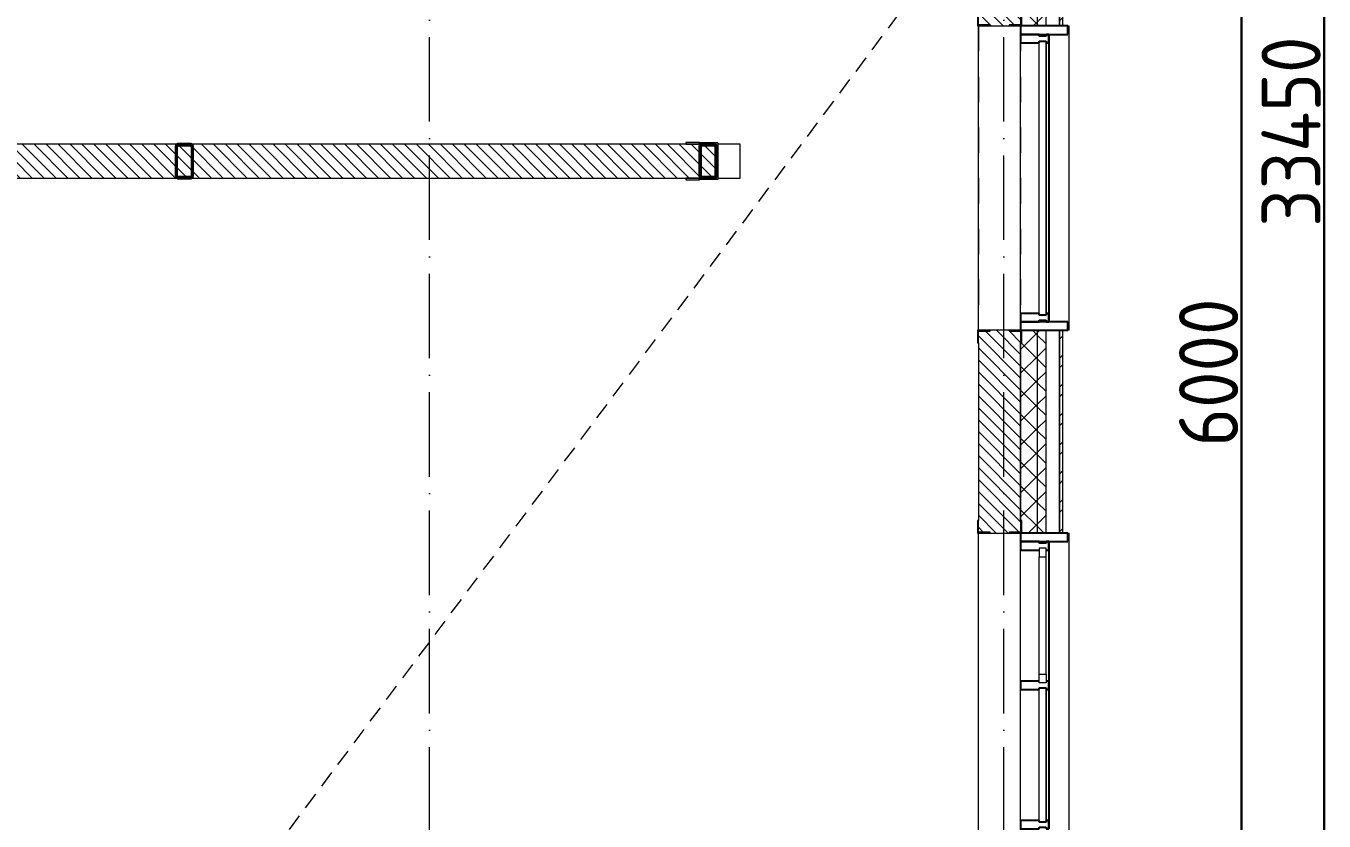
# Model space of a CAD drawing. Header units: millimetres. Extents: x -213536 to 1564669, y -45299 to 942238.
# Drawn here: x -190605 to -182921, y 212574 to 217277 of the extents above; entities that cross this region are included whole.
import ezdxf

# ---------------------------------------------------------------- set-up
doc = ezdxf.new("R2010")
doc.units = ezdxf.units.MM
for name, pattern in [('200_ШТРИХ_ш1п0_6_', [160, 100, -60]), ('50_200_ШТРИХ_1Т_ш5_п1_п1_', [700, 500, -100, 0, -100]), ('Штрих короткий', [300, 150, -150])]:
    doc.linetypes.add(name, pattern=pattern)
for name, color, linetype, lineweight in [('0-1', 7, 'Continuous', 5), ('0-2', 7, 'Continuous', 9), ('Импосты витража', 7, 'Continuous', 9), ('Импосты витража-1', 7, 'Continuous', 25), ('Каркас несущий', 7, 'Continuous', 9), ('Каркас_Импост', 7, 'Continuous', 13), ('Каркас_Импост-1', 7, 'Continuous', 9), ('Колонны', 7, 'Continuous', 9), ('Колонны-1', 7, 'Continuous', 35), ('Линии-1', 7, '200_ШТРИХ_ш1п0_6_', 9), ('Обобщенные модели', 7, 'Continuous', 9), ('Общие ребра', 7, 'Continuous', 9), ('Окна', 7, 'Continuous', 9), ('Оси-2', 7, '50_200_ШТРИХ_1Т_ш5_п1_п1_', 9), ('Остекление-1', 7, 'Continuous', 9), ('Перемычка-1', 7, 'Штрих короткий', 9), ('Размеры', 7, 'Continuous', 15), ('Стены', 7, 'Continuous', 9), ('Стены-1', 7, 'Continuous', 13), ('Штриховка разреза-1', 7, 'Continuous', 9)]:
    doc.layers.add(name, color=color, linetype=linetype, lineweight=lineweight)
doc.layers.get('0-2').off()
doc.styles.add('СПДС', font='isocpeur.ttf', dxfattribs={"width": 0.9})
doc.dimstyles.new('Размера А3', dxfattribs={"dimtxt": 200, "dimasz": 100, "dimexe": 70, "dimexo": 100, "dimgap": 20, "dimtad": 1, "dimdec": 0, "dimrnd": 10, "dimzin": 0, "dimdsep": 46, "dimtxsty": 'СПДС', "dimblk": 'ARROWHEAD_6', "dimcen": 1, "dimclrd": 256, "dimclre": 256, "dimclrt": 256, "dimazin": 0, "dimtfac": 1, "dimtdec": 0, "dimtmove": 2, "dimatfit": 3, "dimfxl": 1, "dimtolj": 1, "dimtzin": 0, "dimarcsym": 0})
pattern_1 = [(135, (0, 0), (-35.35534, -35.35534), [])]
pattern_2 = [(45, (0, 0), (-70.71068, 70.71068), []), (135, (0, 0), (-70.71068, -70.71068), [])]

# ---------------------------------------------------------------- blocks, each defined once
blk = doc.blocks.new('Проем_Дверь_Прямоугольный - 1800х2700h_оконные проемы-25805030-АИ2_02_План отделки стен 2-го этажа _Часть 2_')
at = {"layer": 'Перемычка-1'}
for p, q in [((900, 125), (-900, 125)), ((900, -125), (-900, -125))]:
    blk.add_line(p, q, dxfattribs=at)
blk = doc.blocks.new('PNS_Панель прямоугольная1 - Нр_Стекло - 40мм-25293744-АИ2_02_План отделки стен 2-го этажа _Часть 2_')
at = {"layer": 'Остекление-1'}
for p, q in [((-800, 40), (800, 40)), ((-810, 0), (810, 0)), ((800, 0), (-800, 0))]:
    blk.add_line(p, q, dxfattribs=at)
blk = doc.blocks.new('Прямоугольный импост - Импост структурный с накладкой - 150мм-25651488-АИ2_02_План отделки стен 2-го этажа _Часть 2_')
at = {"layer": 'Импосты витража'}
for p, q in [((44650, -100), (46250, -100)), ((44650, -267), (46250, -267))]:
    blk.add_line(p, q, dxfattribs=at)
blk = doc.blocks.new('Прямоугольный импост - Импост структурный с накладкой - 150мм-25651501-АИ2_02_План отделки стен 2-го этажа _Часть 2_')
at = {"layer": 'Импосты витража-1'}
for p, q in [((-25, 0), (-25, 17)), ((-25, 17), (25, 17)), ((-15, 0), (-25, 0)), ((-15, -40), (-15, 0)), ((25, 0), (15, 0)), ((15, 0), (15, -40)), ((25, 17), (25, 0)), ((-25, -150), (-25, -40)), ((-25, -40), (-15, -40)), ((15, -40), (25, -40)), ((25, -40), (25, -150)), ((25, -150), (-25, -150))]:
    blk.add_line(p, q, dxfattribs=at)
blk = doc.blocks.new('Прямоугольный импост - Откос НВФ_50х280 мм-25995271-АИ2_02_План отделки стен 2-го этажа _Часть 2_')
at = {"layer": 'Импосты витража-1'}
for p, q in [((-50, 130), (0, 130)), ((-50, -150), (-50, 130)), ((0, 130), (0, -144)), ((0, -150), (-50, -150))]:
    blk.add_line(p, q, dxfattribs=at)
blk = doc.blocks.new('Прямоугольный импост - Откос НВФ_50х280 мм-25995273-АИ2_02_План отделки стен 2-го этажа _Часть 2_')
at = {"layer": 'Импосты витража-1'}
for p, q in [((0, 130), (-50, 130)), ((-50, 130), (-50, -150)), ((0, -144), (0, 130)), ((-50, -150), (0, -150))]:
    blk.add_line(p, q, dxfattribs=at)
blk = doc.blocks.new('Фахверк_СКБ_Уголок - 250_2700-27497298-АИ2_02_План отделки стен 2-го этажа _Часть 2_')
at = {"layer": 'Обобщенные модели'}
for p, q in [((200, 181), (125, 181)), ((125, 181), (125, 106)), ((131, 106), (131, 175)), ((131, 175), (200, 175)), ((200, 175), (200, 181)), ((125, 106), (131, 106)), ((131, -6), (125, -6)), ((125, -6), (125, -81)), ((131, -75), (131, -6)), ((200, -75), (131, -75)), ((200, -81), (200, -75)), ((125, -81), (200, -81))]:
    blk.add_line(p, q, dxfattribs=at)
blk = doc.blocks.new('PNS_Панель прямоугольная2 - Нр_Стекло - 40мм-28983588-АИ2_02_План отделки стен 2-го этажа _Часть 2_')
at = {"layer": 'Каркас_Импост'}
for p, q in [((-397.5, 0), (-397.5, 40)), ((-397.5, 40), (-347.5, 40)), ((-347.5, 40), (-347.5, 0)), ((397.5, 40), (347.5, 40)), ((347.5, 40), (347.5, 0)), ((397.5, 0), (397.5, 40)), ((-347.5, 0), (-397.5, 0)), ((347.5, 0), (397.5, 0))]:
    blk.add_line(p, q, dxfattribs=at)
at = {"layer": 'Каркас_Импост-1'}
for p, q in [((-347.5, 40), (347.5, 40)), ((-347.5, 0), (347.5, 0))]:
    blk.add_line(p, q, dxfattribs=at)
blk = doc.blocks.new('Прямоугольный импост - Импост структурный с накладкой - 150мм-25647633-АИ2_02_План отделки стен 2-го этажа _Часть 2_')
at = {"layer": 'Импосты витража-1'}
for p, q in [((-25, 0), (-25, 17)), ((-25, 17), (25, 17)), ((-15, 0), (-25, 0)), ((-15, -40), (-15, 0)), ((25, 17), (25, 0)), ((-25, -150), (-25, -40)), ((-25, -40), (-15, -40)), ((25, -40), (25, -150)), ((25, -150), (-25, -150))]:
    blk.add_line(p, q, dxfattribs=at)
blk = doc.blocks.new('Прямоугольный импост - Импост структурный с накладкой - 150мм-25647642-АИ2_02_План отделки стен 2-го этажа _Часть 2_')
at = {"layer": 'Импосты витража'}
for p, q in [((42475, -100), (43250, -100)), ((42475, -267), (43250, -267))]:
    blk.add_line(p, q, dxfattribs=at)
blk = doc.blocks.new('Прямоугольный импост - Импост структурный с накладкой - 150мм-V150-АИ2_02_План отделки стен 2-го этажа _Часть 2_')
at = {"layer": 'Импосты витража-1'}
for p, q in [((-25, 0), (-25, 17)), ((-25, 17), (25, 17)), ((25, 0), (15, 0)), ((15, 0), (15, -40)), ((25, 17), (25, 0)), ((-25, -150), (-25, -40)), ((15, -40), (25, -40)), ((25, -40), (25, -150)), ((25, -150), (-25, -150))]:
    blk.add_line(p, q, dxfattribs=at)
blk = doc.blocks.new('PNS_Панель прямоугольная1 - Нр_Стекло - 40мм-25259299-АИ2_02_План отделки стен 2-го этажа _Часть 2_')
at = {"layer": 'Остекление-1'}
for p, q in [((-387.5, 40), (387.5, 40)), ((-397.5, 0), (397.5, 0)), ((387.5, 0), (-387.5, 0))]:
    blk.add_line(p, q, dxfattribs=at)
blk = doc.blocks.new('Прямоугольный импост - Импост структурный с накладкой - 150мм-25647644-АИ2_02_План отделки стен 2-го этажа _Часть 2_')
at = {"layer": 'Импосты витража-1'}
for p, q in [((-25, 0), (-25, 17)), ((-25, 17), (25, 17)), ((-15, 0), (-25, 0)), ((-15, -40), (-15, 0)), ((25, 0), (15, 0)), ((15, 0), (15, -40)), ((25, 17), (25, 0)), ((-25, -150), (-25, -40)), ((-25, -40), (-15, -40)), ((15, -40), (25, -40)), ((25, -40), (25, -150)), ((25, -150), (-25, -150))]:
    blk.add_line(p, q, dxfattribs=at)
blk = doc.blocks.new('Прямоугольный импост - Откос НВФ_50х280 мм-25993834-АИ2_02_План отделки стен 2-го этажа _Часть 2_')
at = {"layer": 'Импосты витража-1'}
for p, q in [((-50, 130), (0, 130)), ((-50, -150), (-50, 130)), ((0, 130), (0, -144)), ((0, -150), (-50, -150))]:
    blk.add_line(p, q, dxfattribs=at)
blk = doc.blocks.new('Отлив_СКБ - Отлив витража_120_НВФ-31885687-АИ2_02_План отделки стен 2-го этажа _Часть 2_')
at = {"layer": 'Окна'}
for p, q in [((1750, -2), (50, -2)), ((0, -120), (0, -113)), ((0, -120), (1800, -120)), ((1800, -113), (1800, -120))]:
    blk.add_line(p, q, dxfattribs=at)
blk = doc.blocks.new('0125-Р-ОО-Ш2-АР-о_23_10_2024_rvt-1-АИ2_02_План отделки стен 2-го этажа _Часть 2_')
at = {"layer": 'Штриховка разреза-1'}
h = blk.add_hatch(dxfattribs=at)
h.set_pattern_fill('FP_81', color=256, style=0, pattern_type=2)
h.set_pattern_definition(pattern_2)
h.paths.add_polyline_path([(26050, 11350), (26050, 13550), (26000, 13550), (26000, 11350)], flags=0)
h.paths.add_polyline_path([(26000, 15350), (26050, 15350), (26050, 16550), (26000, 16550), (26000, 16201.6)], flags=0)
h.paths.add_polyline_path([(26050, 18350), (26050, 19550), (26000, 19550), (26000, 18350)], flags=0)
h.paths.add_polyline_path([(26000, 21350), (26050, 21350), (26050, 22550), (26000, 22550), (26000, 21745.8)], flags=0)
h.paths.add_polyline_path([(26050, 24350), (26050, 25550), (26000, 25550), (26000, 24350)], flags=0)
h.paths.add_polyline_path([(26050, 27350), (26050, 28550), (26000, 28550), (26000, 27350)], flags=0)
h.paths.add_polyline_path([(26000, 30350), (26050, 30350), (26050, 31550), (26000, 31550), (26000, 30986.2)], flags=0)
h.paths.add_polyline_path([(26000, 33350), (26050, 33350), (26050, 34550), (26000, 34550), (26000, 33758.3)], flags=0)
h.paths.add_polyline_path([(26050, 36350), (26050, 37550), (26000, 37550), (26000, 36350)], flags=0)
h.paths.add_polyline_path([(26050, 39350), (26050, 40550), (26000, 40550), (26000, 39350)], flags=0)
h.paths.add_polyline_path([(26050, 42350), (26050, 43600), (26000, 43600), (26000, 42350)], flags=0)
h.paths.add_polyline_path([(26050, 45400), (26050, 49650), (26000, 49650), (26000, 45400)], flags=0)
h = blk.add_hatch(dxfattribs=at)
h.set_pattern_fill('FP_81', color=256, style=0, pattern_type=2)
h.set_pattern_definition(pattern_2)
h.paths.add_polyline_path([(26000, 11350), (26000, 13550), (25906, 13550), (25906, 13475), (25900, 13475), (25900, 11350)], flags=0)
h.paths.add_polyline_path([(25906, 15350), (26000, 15350), (26000, 16550), (25906, 16550), (25906, 16475), (25900, 16475), (25900, 15425), (25906, 15425), (25906, 15356)], flags=0)
h.paths.add_polyline_path([(25906, 18350), (26000, 18350), (26000, 19550), (25900, 19550), (25900, 18425), (25906, 18425), (25906, 18356)], flags=0)
h.paths.add_polyline_path([(25906, 21350), (26000, 21350), (26000, 22550), (25906, 22550), (25906, 22475), (25900, 22475), (25900, 21425), (25906, 21425), (25906, 21356)], flags=0)
h.paths.add_polyline_path([(25900, 24350), (26000, 24350), (26000, 25550), (25906, 25550), (25906, 25475), (25900, 25475), (25900, 24850)], flags=0)
h.paths.add_polyline_path([(26000, 27350), (26000, 28550), (25900, 28550), (25900, 27425), (25906, 27425), (25906, 27350)], flags=0)
h.paths.add_polyline_path([(26000, 30350), (26000, 31550), (25906, 31550), (25906, 31475), (25900, 31475), (25900, 30425), (25906, 30425), (25906, 30350)], flags=0)
h.paths.add_polyline_path([(26000, 33350), (26000, 34550), (25900, 34550), (25900, 33425), (25906, 33425), (25906, 33350)], flags=0)
h.paths.add_polyline_path([(25906, 36350), (26000, 36350), (26000, 37550), (25906, 37550), (25906, 37475), (25900, 37475), (25900, 36425), (25906, 36425), (25906, 36356)], flags=0)
h.paths.add_polyline_path([(25906, 39350), (26000, 39350), (26000, 40550), (25900, 40550), (25900, 39425), (25906, 39425), (25906, 39356)], flags=0)
h.paths.add_polyline_path([(26000, 42350), (26000, 43600), (25906, 43600), (25906, 43525), (25900, 43525), (25900, 42425), (25906, 42425), (25906, 42350)], flags=0)
h.paths.add_polyline_path([(26000, 45400), (26000, 49550), (25900, 49550), (25900, 45400)], flags=0)
h = blk.add_hatch(dxfattribs=at)
h.set_pattern_fill('FP_80', color=256, style=0, pattern_type=2)
h.set_pattern_definition([(45, (0, 0), (-85.5366, 85.5366), []), (45, (57.02, 0), (-85.5366, 85.5366), [])])
h.paths.add_polyline_path([(26130, 11540), (26150, 11540), (26150, 13550), (26130, 13550), (26130, 12505.4)], flags=0)
h.paths.add_polyline_path([(26130, 15350), (26150, 15350), (26150, 16550), (26130, 16550), (26130, 16201.6)], flags=0)
h.paths.add_polyline_path([(26150, 18350), (26150, 19550), (26130, 19550), (26130, 18350)], flags=0)
h.paths.add_polyline_path([(26150, 21350), (26150, 22550), (26130, 22550), (26130, 21350)], flags=0)
h.paths.add_polyline_path([(26130, 24350), (26150, 24350), (26150, 25550), (26130, 25550), (26130, 25442)], flags=0)
h.paths.add_polyline_path([(26130, 27350), (26150, 27350), (26150, 28550), (26130, 28550), (26130, 28214.1)], flags=0)
h.paths.add_polyline_path([(26150, 30350), (26150, 31550), (26130, 31550), (26130, 30350)], flags=0)
h.paths.add_polyline_path([(26130, 33350), (26150, 33350), (26150, 34550), (26130, 34550), (26130, 33758.3)], flags=0)
h.paths.add_polyline_path([(26150, 36350), (26150, 37550), (26130, 37550), (26130, 36350)], flags=0)
h.paths.add_polyline_path([(26150, 39350), (26150, 40550), (26130, 40550), (26130, 39350)], flags=0)
h.paths.add_polyline_path([(26150, 42350), (26150, 43370), (26130, 43370), (26130, 42350)], flags=0)
h = blk.add_hatch(dxfattribs=at)
h.set_pattern_fill('FP_2', color=256, style=0, pattern_type=2)
h.set_pattern_definition(pattern_1)
h.paths.add_polyline_path([(25831, 30350), (25831, 30356), (25900, 30356), (25900, 31544), (25831, 31544), (25831, 31550), (25719, 31550), (25719, 31544), (25650, 31544), (25650, 30356), (25719, 30356), (25719, 30350), (25779, 30350)], flags=0)
h.paths.add_polyline_path([(25831, 33350), (25831, 33356), (25900, 33356), (25900, 34050), (25650, 34050), (25650, 33356), (25719, 33356), (25719, 33350), (25779, 33350)], flags=0)
h = blk.add_hatch(dxfattribs=at)
h.set_pattern_fill('FP_2', color=256, style=0, pattern_type=2)
h.set_pattern_definition(pattern_1)
h.paths.add_polyline_path([(24100, 32450), (24100, 32650), (14800, 32650), (14800, 32450), (23915, 32450)], flags=0)
at = {"layer": 'Линии-1'}
blk.add_line((12659.8, 16680.5), (25650, 34050), dxfattribs=at)
at = {"layer": 'Общие ребра'}
for p, q in [((26000, 33350), (26000, 34550)), ((26050, 33350), (26050, 34550)), ((26000, 30350), (26000, 31550)), ((26050, 30350), (26050, 31550)), ((25900, 31475), (25900, 30425)), ((25900, 30425), (25900, 31475))]:
    blk.add_line(p, q, dxfattribs=at)
at = {"layer": 'Стены'}
for p, q in [((25650, 31550), (25650, 33350)), ((25650, 28550), (25650, 30350))]:
    blk.add_line(p, q, dxfattribs=at)
at = {"layer": 'Стены-1'}
for p, q in [((26130, 33350), (26130, 34550)), ((26130, 34550), (26130, 33350)), ((26150, 33350), (26150, 34550)), ((25719, 33350), (25831, 33350)), ((25906, 33350), (26130, 33350)), ((26130, 33350), (26150, 33350)), ((24100, 32650), (14800, 32650)), ((24100, 32450), (24100, 32650)), ((14800, 32450), (24100, 32450)), ((25831, 31550), (25719, 31550)), ((26130, 31550), (25906, 31550)), ((26130, 30350), (26130, 31550)), ((26130, 31550), (26130, 30350)), ((26150, 31550), (26130, 31550)), ((26150, 30350), (26150, 31550)), ((25650, 31475), (25650, 30425)), ((25719, 30350), (25831, 30350)), ((25906, 30350), (26130, 30350)), ((26130, 30350), (26150, 30350))]:
    blk.add_line(p, q, dxfattribs=at)
at = {"layer": '0-2'}
for name, p, rotation in [('Фахверк_СКБ_Уголок - 250_2700-27497298-АИ2_02_План отделки стен 2-го этажа _Часть 2_', (25825, 33225), 89.99999999999991), ('Проем_Дверь_Прямоугольный - 1800х2700h_оконные проемы-25805030-АИ2_02_План отделки стен 2-го этажа _Часть 2_', (25775, 32450), 89.99999999999991), ('Отлив_СКБ - Отлив витража_120_НВФ-31885687-АИ2_02_План отделки стен 2-го этажа _Часть 2_', (26067, 31550), 90), ('Прямоугольный импост - Импост структурный с накладкой - 150мм-25651488-АИ2_02_План отделки стен 2-го этажа _Часть 2_', (25800, -13000), 89.99999999999986), ('PNS_Панель прямоугольная1 - Нр_Стекло - 40мм-25293744-АИ2_02_План отделки стен 2-го этажа _Часть 2_', (26050, 32450), 89.99999999999899), ('Прямоугольный импост - Откос НВФ_50х280 мм-25995273-АИ2_02_План отделки стен 2-го этажа _Часть 2_', (26050, 31550), 269.999999999999), ('Фахверк_СКБ_Уголок - 250_2700-27497298-АИ2_02_План отделки стен 2-го этажа _Часть 2_', (25725, 31675), 269.9999999999999), ('Фахверк_СКБ_Уголок - 250_2700-27497298-АИ2_02_План отделки стен 2-го этажа _Часть 2_', (25825, 30225), 89.99999999999991), ('Проем_Дверь_Прямоугольный - 1800х2700h_оконные проемы-25805030-АИ2_02_План отделки стен 2-го этажа _Часть 2_', (25775, 29450), 269.9999999999999), ('Отлив_СКБ - Отлив витража_120_НВФ-31885687-АИ2_02_План отделки стен 2-го этажа _Часть 2_', (26067, 28550), 90), ('Прямоугольный импост - Импост структурный с накладкой - 150мм-25647642-АИ2_02_План отделки стен 2-го этажа _Часть 2_', (25800, -13000), 89.99999999999999), ('PNS_Панель прямоугольная2 - Нр_Стекло - 40мм-28983588-АИ2_02_План отделки стен 2-го этажа _Часть 2_', (26050, 29862.5), 89.99999999999753), ('PNS_Панель прямоугольная1 - Нр_Стекло - 40мм-25259299-АИ2_02_План отделки стен 2-го этажа _Часть 2_', (26050, 29037.5), 89.99999999999753), ('Прямоугольный импост - Импост структурный с накладкой - 150мм-25647642-АИ2_02_План отделки стен 2-го этажа _Часть 2_', (25800, -13825), 89.99999999999999)]:
    blk.add_blockref(name, p, dxfattribs=dict(at, rotation=rotation))
at = {"layer": '0-2', "extrusion": (0, 0, -1)}
for name, p, rotation in [('Прямоугольный импост - Откос НВФ_50х280 мм-25995271-АИ2_02_План отделки стен 2-го этажа _Часть 2_', (-26050, 33350), 90.00000000000101), ('Прямоугольный импост - Импост структурный с накладкой - 150мм-25651501-АИ2_02_План отделки стен 2-го этажа _Часть 2_', (-26050, 33275), 90.00000000000101), ('Прямоугольный импост - Импост структурный с накладкой - 150мм-25651501-АИ2_02_План отделки стен 2-го этажа _Часть 2_', (-26050, 31625), 90.00000000000101), ('Прямоугольный импост - Откос НВФ_50х280 мм-25993834-АИ2_02_План отделки стен 2-го этажа _Часть 2_', (-26050, 30350), 90.00000000000249), ('Прямоугольный импост - Импост структурный с накладкой - 150мм-V150-АИ2_02_План отделки стен 2-го этажа _Часть 2_', (-26050, 30275), 90.00000000000249), ('Прямоугольный импост - Импост структурный с накладкой - 150мм-25647633-АИ2_02_План отделки стен 2-го этажа _Часть 2_', (-26050, 29450), 90.00000000000249), ('Прямоугольный импост - Импост структурный с накладкой - 150мм-25647644-АИ2_02_План отделки стен 2-го этажа _Часть 2_', (-26050, 28625), 90.00000000000249)]:
    blk.add_blockref(name, p, dxfattribs=dict(at, rotation=rotation))
blk = doc.blocks.new('Фахверк_Усиление стен_ifc_RVT-1-АИ2_02_План отделки стен 2-го этажа _Часть 2_')
at = {"layer": 'Каркас несущий'}
for p, q in [((24240, 32650), (24108.5, 32650)), ((24240, 32450), (24240, 32650)), ((24108.5, 32450), (24240, 32450))]:
    blk.add_line(p, q, dxfattribs=at)
at = {"layer": 'Колонны'}
for p, q in [((24000, 32660), (23918, 32660)), ((23918, 32660), (23918, 32650.5)), ((24000, 32658.5), (24000, 32660)), ((23918, 32650.5), (23991.5, 32650.5)), ((23991.5, 32449.5), (23918, 32449.5)), ((23918, 32449.5), (23918, 32440)), ((23918, 32440), (24000, 32440)), ((24000, 32440), (24000, 32441.5))]:
    blk.add_line(p, q, dxfattribs=at)
at = {"layer": 'Колонны-1'}
for p, q in [((20900, 32638), (20900, 32462)), ((20906, 32462), (20906, 32638)), ((20988, 32650), (20912, 32650)), ((20912, 32644), (20988, 32644)), ((20994, 32638), (20994, 32462)), ((21000, 32462), (21000, 32638)), ((24000, 32638), (24000, 32462)), ((24006, 32462), (24006, 32638)), ((24088, 32650), (24012, 32650)), ((24012, 32644), (24088, 32644)), ((24094, 32638), (24094, 32462)), ((24100, 32462), (24100, 32638)), ((20988, 32456), (20912, 32456)), ((20912, 32450), (20988, 32450)), ((24088, 32456), (24012, 32456)), ((24012, 32450), (24088, 32450))]:
    blk.add_line(p, q, dxfattribs=at)
for centre, radius, start, end in [((20912, 32638), 12, 90, 180), ((20912, 32638), 6, 90, 180), ((20988, 32638), 12, 0, 90), ((20988, 32638), 6, 0, 90), ((24012, 32638), 12, 90, 180), ((24012, 32638), 6, 90, 180), ((24088, 32638), 12, 0, 90), ((24088, 32638), 6, 0, 90), ((20912, 32462), 12, 180, 270), ((20912, 32462), 6, 180, 270), ((20988, 32462), 12, 270, 0), ((20988, 32462), 6, 270, 0), ((24012, 32462), 12, 180, 270), ((24012, 32462), 6, 180, 270), ((24088, 32462), 12, 270, 0), ((24088, 32462), 6, 270, 0)]:
    blk.add_arc(centre, radius, start, end, dxfattribs=at)
at = {"layer": 'Обобщенные модели'}
for p, q in [((24000, 32658.5), (23991.5, 32650)), ((24000, 32658.5), (24008.5, 32650)), ((24000, 32658.5), (24000, 32650)), ((24108.5, 32658.5), (24000, 32658.5)), ((24108.5, 32658.5), (24108.5, 32441.5)), ((24000, 32638), (24000, 32462)), ((24006, 32462), (24006, 32638)), ((24088, 32650), (24012, 32650)), ((24012, 32644), (24088, 32644)), ((24094, 32638), (24094, 32462)), ((24100, 32462), (24100, 32638)), ((23991.5, 32450), (24000, 32441.5)), ((24000, 32450), (24000, 32441.5)), ((24008.5, 32450), (24000, 32441.5)), ((24108.5, 32441.5), (24000, 32441.5)), ((24088, 32456), (24012, 32456)), ((24012, 32450), (24088, 32450))]:
    blk.add_line(p, q, dxfattribs=at)
for centre, radius, start, end in [((24012, 32638), 12, 90, 180), ((24012, 32638), 6, 90, 180), ((24088, 32638), 12, 0, 90), ((24088, 32638), 6, 0, 90), ((24012, 32462), 12, 180, 270), ((24012, 32462), 6, 180, 270), ((24088, 32462), 12, 270, 0), ((24088, 32462), 6, 270, 0)]:
    blk.add_arc(centre, radius, start, end, dxfattribs=at)
blk = doc.blocks.new('ARROWHEAD_6')
at = {"color": 0, "linetype": 'Continuous'}
for p, q in [((0, 0), (-1, 0)), ((-0.5, -0.5), (0.5, 0.5))]:
    blk.add_line(p, q, dxfattribs=at)
blk = doc.blocks.new('*D3018')
at = {"layer": 'Defpoints', "color": 0, "transparency": 16777216}
for p in [(233558.9, 247115.2), (233452.9, 241115.2), (233558.9, 241115.2)]:
    blk.add_point(p, dxfattribs=at)
at = {"layer": 'Размеры', "lineweight": -2, "transparency": 16777216}
for p, q in [((233458.9, 247115.2), (233382.9, 247115.2)), ((233452.9, 247015.2), (233452.9, 241215.2)), ((233458.9, 241115.2), (233382.9, 241115.2))]:
    blk.add_line(p, q, dxfattribs=at)
at = {"layer": 'Размеры', "lineweight": -2, "transparency": 16777216, "xscale": 100, "yscale": 100, "zscale": 100}
for p, rotation in [((233452.9, 247115.2), 90), ((233452.9, 241115.2), 270)]:
    blk.add_blockref('ARROWHEAD_6', p, dxfattribs=dict(at, rotation=rotation))
at = {"layer": 'Размеры', "lineweight": 25, "transparency": 16777216, "insert": (233257.9, 244115.2), "char_height": 350, "width": 2.488, "attachment_point": 5, "rotation": 90, "style": 'СПДС'}
blk.add_mtext('\\A1;6000', dxfattribs=at)
blk = doc.blocks.new('*D3022')
at = {"layer": 'Defpoints', "color": 0, "transparency": 16777216}
for p in [(233835.2, 262265.2), (233941.3, 262265.2), (233835.2, 228815.2)]:
    blk.add_point(p, dxfattribs=at)
at = {"layer": 'Размеры', "lineweight": -2, "transparency": 16777216}
for p, q in [((233935.2, 262265.2), (234011.3, 262265.2)), ((233941.3, 228915.2), (233941.3, 262165.2)), ((233935.2, 228815.2), (234011.3, 228815.2))]:
    blk.add_line(p, q, dxfattribs=at)
at = {"layer": 'Размеры', "lineweight": -2, "transparency": 16777216, "xscale": 100, "yscale": 100, "zscale": 100}
for p, rotation in [((233941.3, 262265.2), 90), ((233941.3, 228815.2), 270)]:
    blk.add_blockref('ARROWHEAD_6', p, dxfattribs=dict(at, rotation=rotation))
at = {"layer": 'Размеры', "lineweight": 25, "transparency": 16777216, "insert": (233746.3, 245540.2), "char_height": 350, "width": 3.186, "attachment_point": 5, "rotation": 90, "style": 'СПДС'}
blk.add_mtext('\\A1;33450', dxfattribs=at)
blk = doc.blocks.new('Оси1')
at = {"layer": 'Оси-2'}
for p, q in [((228645.6, 210594.5), (228645.6, 264395.4)), ((232045.6, 210594.5), (232045.6, 264395.4))]:
    blk.add_line(p, q, dxfattribs=at)
at = {"layer": 'Размеры', "lineweight": 25}
for base, p1, p2, picture, middle in [((233941.3, 262265.2), (233835.2, 228815.2), (233835.2, 262265.2), '*D3022', (233746.3, 245540.2)), ((233452.9, 241115.2), (233558.9, 247115.2), (233558.9, 241115.2), '*D3018', (233257.9, 244115.2))]:
    dim = blk.add_linear_dim(base=base, p1=p1, p2=p2, angle=90, dimstyle='Размера А3', override={"dimtxt": 350}, dxfattribs=at)
    dim.commit()
    dim.dimension.update_dxf_attribs({"geometry": picture, "text_midpoint": middle})

msp = doc.modelspace()

# ---------------------------------------------------------------- block references
at = {"color": 2, "lineweight": 30}
msp.add_blockref('Оси1', (-416862.6, -28888), dxfattribs=at)
at = {"layer": '0-1'}
for name in ['0125-Р-ОО-Ш2-АР-о_23_10_2024_rvt-1-АИ2_02_План отделки стен 2-го этажа _Часть 2_', 'Фахверк_Усиление стен_ifc_RVT-1-АИ2_02_План отделки стен 2-го этажа _Часть 2_']:
    msp.add_blockref(name, (-210617, 183927.3), dxfattribs=at)

doc.saveas('drawing.dxf')
